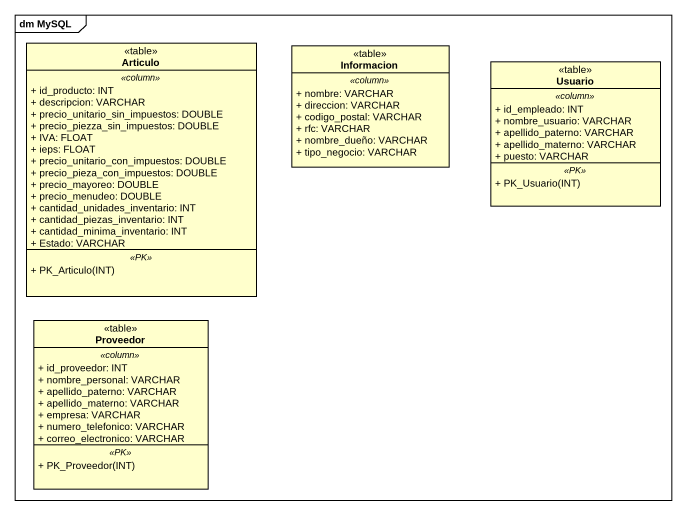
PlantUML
@startuml
mainframe dm MySQL
hide circle
hide empty members
skinparam classAttributeIconSize 0
class Articulo <<table>> {
  .. <<column>> ..
  + id_producto: INT
  + descripcion: VARCHAR
  + precio_unitario_sin_impuestos: DOUBLE
  + precio_piezza_sin_impuestos: DOUBLE
  + IVA: FLOAT
  + ieps: FLOAT
  + precio_unitario_con_impuestos: DOUBLE
  + precio_pieza_con_impuestos: DOUBLE
  + precio_mayoreo: DOUBLE
  + precio_menudeo: DOUBLE
  + cantidad_unidades_inventario: INT
  + cantidad_piezas_inventario: INT
  + cantidad_minima_inventario: INT
  + Estado: VARCHAR
  .. <<PK>> ..
  + PK_Articulo(INT)
}
class Informacion <<table>> {
  .. <<column>> ..
  + nombre: VARCHAR
  + direccion: VARCHAR
  + codigo_postal: VARCHAR
  + rfc: VARCHAR
  + nombre_dueño: VARCHAR
  + tipo_negocio: VARCHAR
}
class Usuario <<table>> {
  .. <<column>> ..
  + id_empleado: INT
  + nombre_usuario: VARCHAR
  + apellido_paterno: VARCHAR
  + apellido_materno: VARCHAR
  + puesto: VARCHAR
  .. <<PK>> ..
  + PK_Usuario(INT)
}
class Proveedor <<table>> {
  .. <<column>> ..
  + id_proveedor: INT
  + nombre_personal: VARCHAR
  + apellido_paterno: VARCHAR
  + apellido_materno: VARCHAR
  + empresa: VARCHAR
  + numero_telefonico: VARCHAR
  + correo_electronico: VARCHAR
  .. <<PK>> ..
  + PK_Proveedor(INT)
}
@enduml
